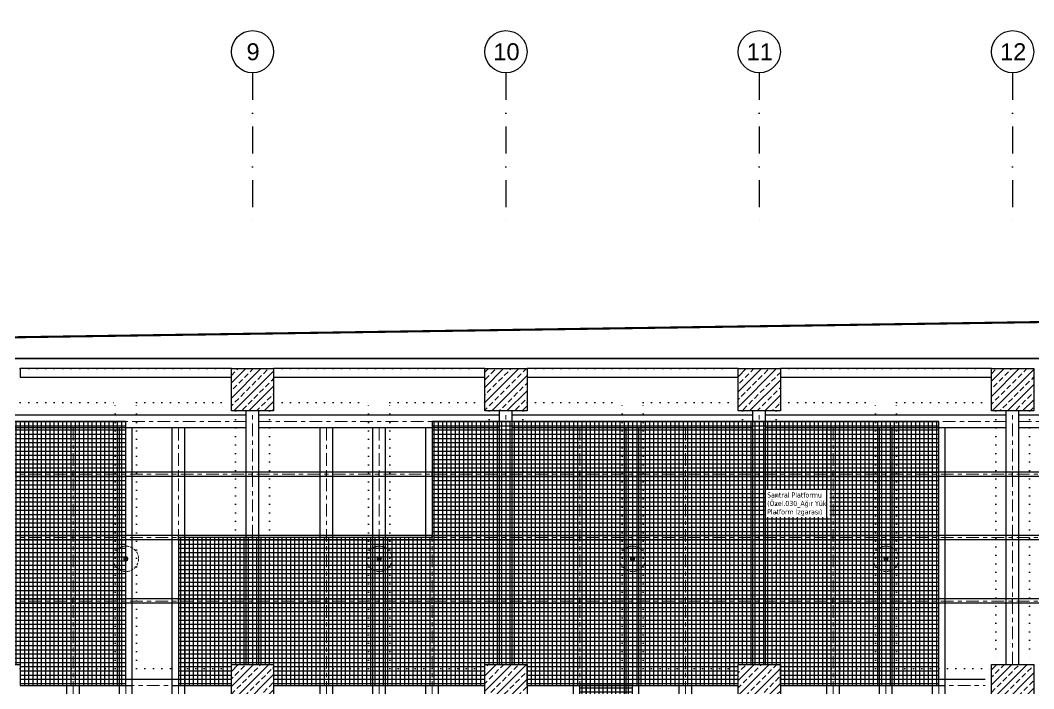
# Model space of a CAD drawing. Header units: centimetres. Extents: x 405564 to 502064, y 46284 to 60634.
# Drawn here: x 447750 to 450150, y 56075 to 57657 of the extents above; entities that cross this region are included whole.
import ezdxf
from ezdxf import colors
from ezdxf.entities.mleader import LeaderData, LeaderLine
from ezdxf.enums import TextEntityAlignment as Align
from ezdxf.math import Vec2, Vec3
from ezdxf.xclip import XClip

# ---------------------------------------------------------------- set-up
doc = ezdxf.new("R2010")
doc.units = ezdxf.units.CM
doc.header["$XCLIPFRAME"] = 0
for name, pattern in [('ACAD_ISO07W100', [3, 0, -3]), ('BORDER', [1.75, 0.5, -0.25, 0.5, -0.25, 0, -0.25]), ('DASHDOT', [25.4, 12.7, -6.35, 0, -6.35]), ('DOT', [0.25, 0, -0.25]), ('HIDDEN', [9.525, 6.35, -3.175]), ('XKITLINE03', [6, 3, -1, 1, -1])]:
    doc.linetypes.add(name, pattern=pattern)
doc.layers.get('0').update_dxf_attribs({"color": 8, "lineweight": 9})
for name, color, linetype, lineweight in [('---___EB_draft00_parselsiniri', 8, 'BORDER', 9), ('0-KRCN-AYDINLATMA-130426', 8, 'Continuous', 9), ('0-KRCN-MİMARİ-220526', 8, 'Continuous', 9), ('OL_Ic', 8, 'Continuous', 9)]:
    doc.layers.add(name, color=color, linetype=linetype, lineweight=lineweight)
for name, color, linetype in [('AS_DOS_TERAS_UST', 8, 'ACAD_ISO07W100'), ('AS_DUV', 8, 'Continuous'), ('AS_DUV_CIMENTO ESASLI PANEL CEPHE KAPLAMASI', 8, 'Continuous'), ('AS_DUV_GAZBETON', 8, 'Continuous'), ('AS_OLC_AKS', 8, 'Continuous'), ('AS_PRFL_CELIK', 8, 'Continuous'), ('AS_PRFL_CELIK AKS', 8, 'Continuous'), ('AS_PRFL_CELIK KEDI YOLU', 8, 'Continuous'), ('AS_PRFL_CELIK PLATFORM IZGARA', 8, 'Continuous'), ('AS_PYZ_BINA', 8, 'Continuous'), ('AS_TA_BETONARME', 5, 'Continuous'), ('AS_TA_TARAMA', 8, 'Continuous'), ('AS_YAZI', 8, 'Continuous')]:
    doc.layers.add(name, color=color, linetype=linetype)
doc.styles.add('2', font='arial.ttf', dxfattribs={"width": 0.9, "height": 200})
doc.styles.add('_yazı-50', font='arial.ttf')
doc.styles.add('MtXpl_Tahoma', font='tahoma.ttf')
doc.styles.add('Normal_ITL', font='swissi.ttf')
pattern_1 = [(0, (-443149.746, -16832.563), (0, 10), []), (90, (-443149.746, -16832.563), (-10, 6e-16), [])]
pattern_2 = [(225, (17560.68, -7819.299), (17.96051, -17.96051), []), (225, (17542.72, -7819.299), (17.96051, -17.96051), [12.7, -6.35])]

# ---------------------------------------------------------------- blocks, each defined once
blk = doc.blocks.new('KD')
at = {"layer": '0-KRCN-AYDINLATMA-130426'}
for p, q in [((0, 5), (-4.3, -2.5)), ((4.3, -2.5), (0, 5)), ((4.3, -2.5), (-4.3, -2.5))]:
    blk.add_line(p, q, dxfattribs=at)
at = {"layer": '0-KRCN-AYDINLATMA-130426', "linetype": 'HIDDEN'}
blk.add_circle((0, 0), 30, dxfattribs=at)
at = {"layer": '0-KRCN-AYDINLATMA-130426'}
blk.add_circle((0, 0), 5, dxfattribs=at)
at = {"layer": '0-KRCN-AYDINLATMA-130426', "style": '2'}
blk.add_text('D', height=3.36, dxfattribs=at).set_placement((0, 0), align=Align.MIDDLE_CENTER)
blk = doc.blocks.new('G$C27E741DA')
at = {"layer": '0-KRCN-AYDINLATMA-130426'}
for p in [(9935.7, 9248.5), (10535.7, 9248.5), (11135.7, 9248.5), (11735.7, 9248.5)]:
    blk.add_blockref('KD', p, dxfattribs=at)
blk = doc.blocks.new('PLATFORM IZGARASI VE KEDI YOLU YERLESIMI')
at = {"layer": 'AS_PRFL_CELIK KEDI YOLU', "transparency": 33554687}
h = blk.add_hatch(dxfattribs=at)
h.set_pattern_fill('_USER', color=15, scale=10, double=1, pattern_type=0)
h.set_pattern_definition(pattern_1)
h.paths.add_polyline_path([(7550, -2400), (7500, -2400), (7500, -2300), (7550, -2300), (7550, -1900), (7975, -1900), (7975, -2175), (8100, -2175), (8100, -1900), (8100, -1800), (8100, -1250), (7975, -1250), (7975, -1800), (7125, -1800), (7125, -950), (7250, -950), (7250, -750), (7125, -750), (7125, -800), (6050, -800), (6050, -750), (5924.6, -750), (5924.6, -800), (3050, -800), (3050, -550), (2925, -550), (2925, -800), (1975, -800), (1975, -550), (1850, -550), (1850, -800), (1125, -800), (1125, -900), (1250, -900), (1250, -950), (1375, -950), (1375, -900), (6950, -900), (6950, -1250), (6775, -1250), (6775, -1400), (6950, -1400), (6950, -1700), (7000, -1700), (7000, -1800), (3900, -1800), (3900, -1700), (3950, -1700), (3950, -1550), (3775, -1550), (3775, -1800), (615, -1800), (615, -1900), (1190, -1900), (1190, -1940), (1290, -1940), (1290, -1900), (2450, -1900), (2450, -2175), (1725, -2175), (1725, -2700), (1550, -2700), (1550, -2850), (1850, -2850), (1850, -2275), (2575, -2275), (2575, -1900), (3350, -1900), (3350, -2300), (3400, -2300), (3400, -2400), (3350, -2400), (3350, -3300), (3400, -3300), (3400, -3400), (3350, -3400), (3350, -3556.2), (3525, -3556.2), (3525, -3000), (3650, -3000), (3650, -2850), (3525, -2850), (3525, -1900), (4850, -1900), (4850, -2350), (4725, -2350), (4725, -2545), (4850, -2545), (4850, -2850), (4975, -2850), (4975, -1900), (7375, -1900), (7375, -2350), (7000, -2350), (7000, -2400), (6950, -2400), (6950, -3000), (6775, -3000), (6775, -2850), (6650, -2850), (6650, -3000), (6650, -3150), (6950, -3150), (6950, -3300), (7000, -3300), (7000, -3400), (6950, -3400), (6950, -4337.5), (6525, -4337.5), (6525, -4493.7), (7125, -4493.7), (7125, -3712.5), (7250, -3712.5), (7250, -3556.2), (7125, -3556.2), (7125, -2550), (7375, -2550), (7375, -2700), (7975, -2700), (7975, -3000), (8100, -3000), (8100, -2550), (7550, -2550)])
at = {"layer": 'AS_PRFL_CELIK PLATFORM IZGARA', "transparency": 33554687}
h = blk.add_hatch(dxfattribs=at)
h.set_pattern_fill('_USER', color=256, scale=10, double=1, pattern_type=0)
h.set_pattern_definition(pattern_1)
h.paths.add_polyline_path([(4850, -125), (2925, -125), (2925, -550), (3050, -550), (4375, -550), (4375, -750), (4500, -750), (4500, -700), (4600, -700), (4600, -750), (4850, -750)])
h = blk.add_hatch(dxfattribs=at)
h.set_pattern_fill('_USER', color=256, scale=10, double=1, pattern_type=0)
h.set_pattern_definition(pattern_1)
h.paths.add_polyline_path([(6775, -125), (5575, -125), (5575, -400), (4975, -400), (4975, -750), (5100, -750), (5100, -700), (5200, -700), (5200, -750), (5700, -750), (5700, -700), (5800, -700), (5800, -750), (6300, -750), (6300, -700), (6400, -700), (6400, -750), (6775, -750)])
at = {"layer": 'AS_PRFL_CELIK KEDI YOLU', "color": 4}
blk.add_lwpolyline([(7500, -2400), (7500, -2300), (7550, -2300), (7550, -1900), (7975, -1900), (7975, -2175), (8100, -2175), (8100, -1900), (8100, -1800), (8100, -1250), (7975, -1250), (7975, -1800), (7125, -1800), (7125, -950), (7250, -950), (7250, -750), (7125, -750), (7125, -800), (6050, -800), (6050, -750), (5924.6, -750), (5924.6, -800), (3050, -800)], dxfattribs=at)
at = {"layer": 'AS_PRFL_CELIK PLATFORM IZGARA'}
for points in [[(4600, -750), (4850, -750), (4850, -125), (2925, -125), (2925, -550), (4375, -550), (4375, -750), (4500, -750), (4500, -700), (4600, -700)], [(6775, -750), (6775, -125), (5575, -125), (5575, -400), (4975, -400), (4975, -750), (5100, -750), (5100, -700), (5200, -700), (5200, -750), (5700, -750), (5700, -700), (5800, -700), (5800, -750), (6300, -750), (6300, -700), (6400, -700), (6400, -750)]]:
    blk.add_lwpolyline(points, close=True, dxfattribs=at)
at = {"layer": 'AS_YAZI', "insert": (6368.6, -293), "char_height": 12, "width": 141.875, "attachment_point": 1, "style": 'MtXpl_Tahoma', "bg_fill": 3, "box_fill_scale": 1.5, "bg_fill_color": 256, "bg_fill_transparency": 0}
blk.add_mtext('{\\fTahoma|b0|i0|c162|p34;Santral Platformu (Özel.030_Ağır Yük Platform Izgarası)}', dxfattribs=at)
blk = doc.blocks.new('OPK-site-surrounding-R01')
at = {"layer": '---___EB_draft00_parselsiniri', "linetype": 'DASHDOT', "ltscale": 5, "const_width": 5, "flags": 128}
blk.add_lwpolyline([(-303.7, 52.5), (22545.3, 391.1), (23723.4, -711), (24047.6, -4450), (-299.9, -4450)], close=True, dxfattribs=at)
blk = doc.blocks.new('A$C48c69b65')
at = {"layer": 'AS_PRFL_CELIK'}
for p, q in [((5135, -110), (4565, -110)), ((5135, -700), (5135, -100)), ((5165, -700), (5165, -100)), ((5735, -110), (5165, -110)), ((5165, -140), (5165, -110)), ((5735, -700), (5735, -100)), ((5765, -700), (5765, -100)), ((6335, -110), (5765, -110)), ((5765, -140), (5765, -110)), ((6335, -700), (6335, -100)), ((6365, -700), (6365, -100)), ((6935, -110), (6365, -110)), ((6365, -140), (6365, -110)), ((6935, -700), (6935, -100)), ((6965, -700), (6965, -100)), ((7535, -110), (6965, -110)), ((6965, -140), (6965, -110)), ((5135, -140), (4565, -140)), ((4710, -1750), (4710, -140)), ((4740, -1750), (4740, -140)), ((4835, -1750), (4835, -140)), ((4865, -1750), (4865, -140)), ((4960, -1750), (4960, -140)), ((4990, -1750), (4990, -140)), ((5735, -140), (5165, -140)), ((5310, -1750), (5310, -140)), ((5340, -1750), (5340, -140)), ((5435, -1750), (5435, -140)), ((5465, -1750), (5465, -140)), ((5560, -1750), (5560, -140)), ((5590, -1750), (5590, -140)), ((6335, -140), (5765, -140)), ((5910, -1750), (5910, -140)), ((5940, -1750), (5940, -140)), ((6035, -1750), (6035, -140)), ((6065, -1750), (6065, -140)), ((6160, -1750), (6160, -140)), ((6190, -1750), (6190, -140)), ((6935, -140), (6365, -140)), ((6510, -1750), (6510, -140)), ((6540, -1750), (6540, -140)), ((6635, -1750), (6635, -140)), ((6665, -1750), (6665, -140)), ((6760, -1750), (6760, -140)), ((6790, -1750), (6790, -140)), ((7535, -140), (6965, -140)), ((7535, -245), (60, -245)), ((7535, -255), (60, -255)), ((4725, -255), (4725, -245)), ((4850, -255), (4850, -245)), ((4975, -255), (4975, -245)), ((5150, -255), (5150, -245)), ((5325, -255), (5325, -245)), ((5450, -255), (5450, -245)), ((5575, -255), (5575, -245)), ((5750, -255), (5750, -245)), ((5925, -255), (5925, -245)), ((6050, -255), (6050, -245)), ((6175, -255), (6175, -245)), ((6350, -255), (6350, -245)), ((6525, -255), (6525, -245)), ((6650, -255), (6650, -245)), ((6775, -255), (6775, -245)), ((6950, -255), (6950, -245)), ((7535, -395), (60, -395)), ((7535, -405), (60, -405)), ((4725, -405), (4725, -395)), ((4850, -405), (4850, -395)), ((4975, -405), (4975, -395)), ((5150, -405), (5150, -395)), ((5325, -405), (5325, -395)), ((5450, -405), (5450, -395)), ((5575, -405), (5575, -395)), ((5750, -405), (5750, -395)), ((5925, -405), (5925, -395)), ((6050, -405), (6050, -395)), ((6175, -405), (6175, -395)), ((6350, -405), (6350, -395)), ((6525, -405), (6525, -395)), ((6650, -405), (6650, -395)), ((6775, -405), (6775, -395)), ((6950, -405), (6950, -395)), ((7535, -545), (60, -545)), ((4725, -555), (4725, -545)), ((4850, -555), (4850, -545)), ((4975, -555), (4975, -545)), ((5150, -555), (5150, -545)), ((5325, -555), (5325, -545)), ((5450, -555), (5450, -545)), ((5575, -555), (5575, -545)), ((5750, -555), (5750, -545)), ((5925, -555), (5925, -545)), ((6050, -555), (6050, -545)), ((6175, -555), (6175, -545)), ((6350, -555), (6350, -545)), ((6525, -555), (6525, -545)), ((6650, -555), (6650, -545)), ((6775, -555), (6775, -545)), ((6950, -555), (6950, -545)), ((7535, -555), (60, -555)), ((4600, -735), (5085, -735)), ((5200, -735), (5685, -735)), ((5800, -735), (6285, -735)), ((6400, -735), (6885, -735)), ((4710, -750), (4740, -750)), ((4835, -750), (4865, -750)), ((4960, -750), (4990, -750)), ((5310, -750), (5340, -750)), ((5435, -750), (5465, -750)), ((5560, -750), (5590, -750)), ((5910, -750), (5940, -750)), ((6035, -750), (6065, -750)), ((6160, -750), (6190, -750)), ((6510, -750), (6540, -750)), ((6635, -750), (6665, -750)), ((6760, -750), (6790, -750))]:
    blk.add_line(p, q, dxfattribs=at)
at = {"layer": 'AS_PRFL_CELIK AKS', "linetype": 'XKITLINE03', "lineweight": 0, "ltscale": 10}
for p, q in [((5150, -700), (5150, -100)), ((5750, -700), (5750, -100)), ((6350, -700), (6350, -100)), ((6950, -700), (6950, -100)), ((4565, -125), (5135, -125)), ((4725, -140), (4725, -1750)), ((4850, -140), (4850, -1750)), ((4975, -140), (4975, -1750)), ((5165, -125), (5735, -125)), ((5325, -140), (5325, -1750)), ((5450, -140), (5450, -1750)), ((5575, -140), (5575, -1750)), ((5765, -125), (6335, -125)), ((5925, -140), (5925, -1750)), ((6050, -140), (6050, -1750)), ((6175, -140), (6175, -1750)), ((6365, -125), (6935, -125)), ((6525, -140), (6525, -1750)), ((6650, -140), (6650, -1750)), ((6775, -140), (6775, -1750)), ((6965, -125), (7535, -125)), ((60, -250), (7535, -250)), ((60, -400), (7535, -400)), ((60, -550), (7535, -550)), ((4600, -750), (5085, -750)), ((5200, -750), (5685, -750)), ((5800, -750), (6285, -750)), ((6400, -750), (6885, -750))]:
    blk.add_line(p, q, dxfattribs=at)
blk = doc.blocks.new('axis baloon')
blk.add_circle((0, 0), 50)
at = {"style": '_yazı-50'}
blk.add_attdef('AXE', text='', height=40, dxfattribs=at).set_placement((0, 0), align=Align.MIDDLE_CENTER)
blk = doc.blocks.new('Aks_P')
at = {"layer": 'AS_OLC_AKS', "linetype": 'DASHDOT', "ltscale": 5}
for points in [[(5220, 750), (5220, 400)], [(5820, 750), (5820, 400)], [(6420, 750), (6420, 400)], [(7020, 750), (7020, 400)]]:
    blk.add_lwpolyline(points, dxfattribs=at)
at = {"layer": 'AS_OLC_AKS'}
ref = blk.add_blockref('axis baloon', (5220, 800), dxfattribs=at)
ref.add_attrib('AXE', '9', dxfattribs={"layer": '0', "height": 40, "style": '_yazı-50'}).set_placement((5221.3, 800), align=Align.MIDDLE_CENTER)
ref = blk.add_blockref('axis baloon', (5820, 800), dxfattribs=at)
ref.add_attrib('AXE', '10', dxfattribs={"layer": '0', "height": 40, "style": '_yazı-50'}).set_placement((5821.3, 800), align=Align.MIDDLE_CENTER)
ref = blk.add_blockref('axis baloon', (6420, 800), dxfattribs=at)
ref.add_attrib('AXE', '11', dxfattribs={"layer": '0', "height": 40, "style": '_yazı-50'}).set_placement((6421.3, 800), align=Align.MIDDLE_CENTER)
ref = blk.add_blockref('axis baloon', (7020, 800), dxfattribs=at)
ref.add_attrib('AXE', '12', dxfattribs={"layer": '0', "height": 40, "style": '_yazı-50'}).set_placement((7021.3, 800), align=Align.MIDDLE_CENTER)
blk = doc.blocks.new('A$Ca63a641c')
at = {"layer": 'AS_PYZ_BINA'}
ml = blk.add_multileader_mtext('Standard', dxfattribs=at)
ml.set_content('EST boyalı panel çit ve panel çit kapı (AS 51.101)', color=256, style='Normal_ITL')
ml.set_leader_properties()
ml.build(insert=Vec2(0, 0))
ml.multileader.update_dxf_attribs({"dogleg_length": 0.379, "arrow_head_size": 17, "scale": 75})
ctx = ml.context
ctx.base_point, ctx.scale, ctx.char_height, ctx.arrow_head_size, ctx.landing_gap_size, ctx.plane_origin = Vec3(140.5, 464.3), 75, 20, 17, 14.2, Vec3(92.5, 620.1)
notes = []
notes.append((ctx, [(0, (1, 1, 0), (112.1, 464.3), (1, 0), 28.4, [(0, [(68.5, 410)], 0, [])])]))
ctx.mtext.insert, ctx.mtext.width, ctx.mtext.flow_direction = Vec3(154.7, 477.5), 604.563, 5
for ctx, leaders in notes:
    for number, flags, end, landing, length, lines in leaders:
        leader = LeaderData()
        leader.index, (leader.has_last_leader_line, leader.has_dogleg_vector, leader.attachment_direction) = number, flags
        leader.last_leader_point, leader.dogleg_vector, leader.dogleg_length = Vec3(end), Vec3(landing), length
        for number, points, colour, breaks in lines:
            line = LeaderLine()
            line.index, line.vertices, line.color, line.breaks = number, Vec3.list(points), colors.encode_raw_color(colour), breaks
            leader.lines.append(line)
        ctx.leaders.append(leader)
blk = doc.blocks.new('A$C85dec720')
at = {"layer": 'OL_Ic'}
blk.add_blockref('A$Ca63a641c', (5315.08, 5344.25, 28.4), dxfattribs=at)
blk = doc.blocks.new('A$C6A10300A')
at = {"layer": 'AS_DUV'}
ref = blk.add_blockref('A$C85dec720', (28900.96, -17748.98), dxfattribs=dict(at, rotation=105.0255580063709))
XClip(ref).set_block_clipping_path([(6220.3367769278, 6783.7313721173), (4126.4071464743, -1017.0000000052), (7354.8298234051, -1883.5969356479), (9448.7594538586, 5917.1344364745)])
at = {"layer": 'AS_PRFL_CELIK'}
blk.add_blockref('PLATFORM IZGARASI VE KEDI YOLU YERLESIMI', (5085.68, -3801.45), dxfattribs=at)
at = {"layer": 'AS_TA_TARAMA'}
h = blk.add_hatch(dxfattribs=at)
h.set_pattern_fill('ANSI33', color=256, scale=4, angle=180)
h.set_pattern_definition(pattern_2)
h.paths.add_polyline_path([(10185.68, -3901.45), (10185.68, -3801.45), (10285.68, -3801.45), (10285.68, -3901.45)])
h = blk.add_hatch(dxfattribs=at)
h.set_pattern_fill('ANSI33', color=256, scale=4, angle=180)
h.set_pattern_definition(pattern_2)
h.paths.add_polyline_path([(10785.68, -3901.45), (10785.68, -3801.45), (10885.68, -3801.45), (10885.68, -3901.45)])
h = blk.add_hatch(dxfattribs=at)
h.set_pattern_fill('ANSI33', color=256, scale=4, angle=180)
h.set_pattern_definition(pattern_2)
h.paths.add_polyline_path([(11385.68, -3801.45), (11485.68, -3801.45), (11485.68, -3901.45), (11385.68, -3901.45)])
h = blk.add_hatch(dxfattribs=at)
h.set_pattern_fill('ANSI33', color=256, scale=4, angle=180)
h.set_pattern_definition(pattern_2)
h.paths.add_polyline_path([(11985.68, -3801.45), (12085.68, -3801.45), (12085.68, -3901.45), (11985.68, -3901.45)])
h = blk.add_hatch(dxfattribs=at)
h.set_pattern_fill('ANSI33', color=256, scale=4, angle=180)
h.set_pattern_definition(pattern_2)
h.paths.add_polyline_path([(10185.68, -4501.45), (10285.68, -4501.45), (10285.68, -4601.45), (10185.68, -4601.45)])
h = blk.add_hatch(dxfattribs=at)
h.set_pattern_fill('ANSI33', color=256, scale=4, angle=180)
h.set_pattern_definition(pattern_2)
h.paths.add_polyline_path([(10785.68, -4501.45), (10885.68, -4501.45), (10885.68, -4601.45), (10785.68, -4601.45)])
h = blk.add_hatch(dxfattribs=at)
h.set_pattern_fill('ANSI33', color=256, scale=4, angle=180)
h.set_pattern_definition(pattern_2)
h.paths.add_polyline_path([(11385.68, -4501.45), (11485.68, -4501.45), (11485.68, -4601.45), (11385.68, -4601.45)])
h = blk.add_hatch(dxfattribs=at)
h.set_pattern_fill('ANSI33', color=256, scale=4, angle=180)
h.set_pattern_definition(pattern_2)
h.paths.add_polyline_path([(11985.68, -4501.45), (12085.68, -4501.45), (12085.68, -4601.45), (11985.68, -4601.45)])
at = {"layer": 'AS_DOS_TERAS_UST', "linetype": 'DOT', "ltscale": 80}
for p, q in [((9685.68, -3801.45), (10185.68, -3801.45)), ((10285.68, -3801.45), (10785.68, -3801.45)), ((10885.68, -3801.45), (11385.68, -3801.45)), ((11485.68, -3801.45), (11985.68, -3801.45)), ((9685.68, -3881.45), (9910.68, -3881.45)), ((9910.68, -4511.45), (9910.68, -3881.45)), ((9960.68, -3881.45), (10185.68, -3881.45)), ((9960.68, -4511.45), (9960.68, -3881.45)), ((10285.68, -3881.45), (10510.68, -3881.45)), ((10510.68, -4511.45), (10510.68, -3881.45)), ((10560.68, -3881.45), (10785.68, -3881.45)), ((10560.68, -4511.45), (10560.68, -3881.45)), ((10885.68, -3881.45), (11110.68, -3881.45)), ((11110.68, -4511.45), (11110.68, -3881.45)), ((11160.68, -3881.45), (11385.68, -3881.45)), ((11160.68, -4511.45), (11160.68, -3881.45)), ((11485.68, -3881.45), (11710.68, -3881.45)), ((11710.68, -4511.45), (11710.68, -3881.45)), ((11760.68, -3881.45), (11985.68, -3881.45)), ((11760.68, -4511.45), (11760.68, -3881.45)), ((10195.68, -3901.45), (10195.68, -4501.45)), ((10275.68, -3901.45), (10275.68, -4501.45)), ((10795.68, -3901.45), (10795.68, -4501.45)), ((10875.68, -3901.45), (10875.68, -4501.45)), ((11395.68, -3901.45), (11395.68, -4501.45)), ((11475.68, -3901.45), (11475.68, -4501.45)), ((11995.68, -3901.45), (11995.68, -4501.45)), ((12075.68, -3901.45), (12075.68, -4501.45)), ((9685.68, -4511.45), (9910.68, -4511.45)), ((9960.68, -4511.45), (10185.68, -4511.45)), ((10285.68, -4511.45), (10510.68, -4511.45)), ((10560.68, -4511.45), (10785.68, -4511.45)), ((10885.68, -4511.45), (11110.68, -4511.45)), ((11160.68, -4511.45), (11385.68, -4511.45)), ((11485.68, -4511.45), (11710.68, -4511.45)), ((11760.68, -4511.45), (11985.68, -4511.45))]:
    blk.add_line(p, q, dxfattribs=at)
at = {"layer": 'AS_DUV_CIMENTO ESASLI PANEL CEPHE KAPLAMASI'}
for points in [[(13310.68, -7608.45), (13310.68, -8826.45), (13160.68, -8826.45), (13160.68, -8576.45), (5160.68, -8576.45), (5160.68, -8826.45), (5060.68, -8826.45), (5060.68, -6076.45), (5360.68, -6076.45), (5360.68, -5626.45), (4960.68, -5626.45), (4960.68, -5146.45), (5060.68, -5146.45), (5060.68, -3776.45), (13440.68, -3776.45), (13440.68, -3808.95)], [(13309.43, -7608.45), (13309.43, -8825.2), (13161.93, -8825.2), (13161.93, -8575.2), (5159.43, -8575.2), (5159.43, -8825.2), (5061.93, -8825.2), (5061.93, -6077.7), (5361.93, -6077.7), (5361.93, -5625.2), (4961.93, -5625.2), (4961.93, -5147.7), (5061.93, -5147.7), (5061.93, -3777.7), (13439.43, -3777.7), (13439.43, -3808.95)]]:
    blk.add_lwpolyline(points, dxfattribs=at)
at = {"layer": 'AS_DUV_GAZBETON'}
for points in [[(9685.68, -3821.45), (10185.68, -3821.45), (10185.68, -3801.45), (9685.68, -3801.45)], [(10285.68, -3821.45), (10785.68, -3821.45), (10785.68, -3801.45), (10285.68, -3801.45)], [(10885.68, -3821.45), (11385.68, -3821.45), (11385.68, -3801.45), (10885.68, -3801.45)], [(11485.68, -3821.45), (11985.68, -3821.45), (11985.68, -3801.45), (11485.68, -3801.45)]]:
    blk.add_lwpolyline(points, close=True, dxfattribs=at)
at = {"layer": 'AS_TA_BETONARME'}
for p, q in [((10185.68, -3801.45), (10285.68, -3801.45)), ((10185.68, -3901.45), (10185.68, -3801.45)), ((10285.68, -3801.45), (10285.68, -3901.45)), ((10785.68, -3801.45), (10885.68, -3801.45)), ((10785.68, -3901.45), (10785.68, -3801.45)), ((10885.68, -3801.45), (10885.68, -3901.45)), ((10285.68, -3901.45), (10185.68, -3901.45)), ((10885.68, -3901.45), (10785.68, -3901.45))]:
    blk.add_line(p, q, dxfattribs=at)
for points in [[(11385.68, -3801.45), (11485.68, -3801.45), (11485.68, -3901.45), (11385.68, -3901.45)], [(11985.68, -3801.45), (12085.68, -3801.45), (12085.68, -3901.45), (11985.68, -3901.45)], [(10185.68, -4501.45), (10285.68, -4501.45), (10285.68, -4601.45), (10185.68, -4601.45)], [(10785.68, -4501.45), (10885.68, -4501.45), (10885.68, -4601.45), (10785.68, -4601.45)], [(11385.68, -4501.45), (11485.68, -4501.45), (11485.68, -4601.45), (11385.68, -4601.45)], [(11985.68, -4501.45), (12085.68, -4501.45), (12085.68, -4601.45), (11985.68, -4601.45)]]:
    blk.add_lwpolyline(points, close=True, dxfattribs=at)
ref = blk.add_blockref('OPK-site-surrounding-R01', (5135.68, -3851.45))
XClip(ref).set_block_clipping_path([(-5135.679684336, -9648.5463532069), (26364.320315664, 3851.4536467931)])
for name, p in [('Aks_P', (5015.68, -3851.45)), ('A$C48c69b65', (5085.68, -3801.45))]:
    blk.add_blockref(name, p)

msp = doc.modelspace()

# ---------------------------------------------------------------- block references
at = {"layer": '0-KRCN-AYDINLATMA-130426'}
msp.add_blockref('G$C27E741DA', (438064.1, 47134), dxfattribs=at)

# ---------------------------------------------------------------- next in the draw order: block references
at = {"layer": '0-KRCN-MİMARİ-220526'}
msp.add_blockref('A$C6A10300A', (438064.1, 60634), dxfattribs=at)

doc.saveas('drawing.dxf')
